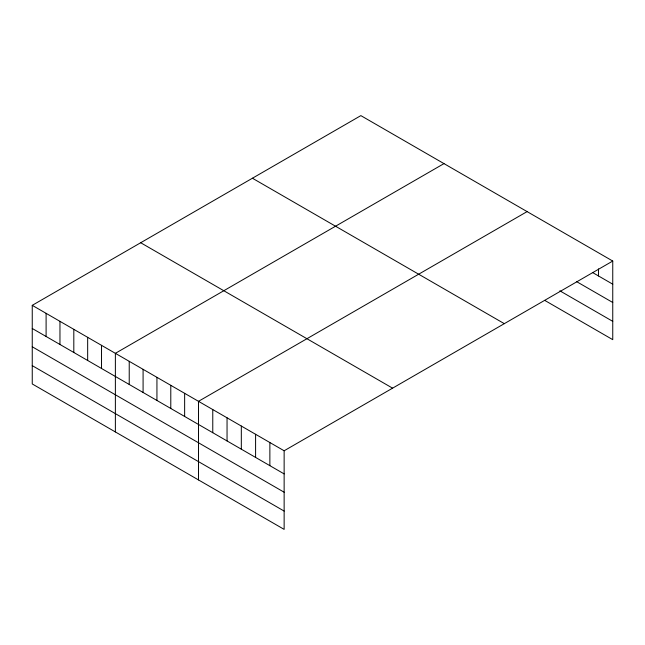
<?xml version="1.0" encoding="UTF-8"?>
<svg xmlns="http://www.w3.org/2000/svg" width="645" height="645" viewBox="0 0 645 645"><rect width="100%" height="100%" fill="white"/><g stroke="black" fill="none" stroke-linecap="round" stroke-linejoin="round"><path stroke-width="0.97" d="M32.25 305.343L284.139 450.774L284.139 529.376L32.25 383.952L32.25 305.343L360.861 115.624L612.75 261.048L612.75 339.657L544.743 300.393M443.986 163.612L115.374 353.331L115.374 431.94M527.11 211.6L198.499 401.327L198.499 479.928M284.139 450.774L612.75 261.048M592.602 272.553L612.75 284.187M576.646 281.647L612.75 302.489M559.852 290.814L612.75 321.347M252.421 178.23L504.309 323.661M140.691 242.738L392.579 388.161M32.25 328.482L284.139 473.906M32.25 346.784L284.139 492.216M32.25 365.642L284.139 511.074M598.479 268.9L598.479 275.947M269.868 442.526L269.868 465.666M255.589 434.287L255.589 457.426M241.319 426.047L241.319 449.186M227.048 417.807L227.048 440.946M212.769 409.567L212.769 432.706M184.639 393.329L184.639 416.46M170.788 385.331L170.788 408.462M156.937 377.333L156.937 400.464M143.085 369.335L143.085 392.466M129.226 361.337L129.226 384.468M101.523 345.333L101.523 368.472M87.664 337.335L87.664 360.474M73.812 329.337L73.812 352.476M59.961 321.339L59.961 344.478M46.101 313.341L46.101 336.48"/></g></svg>
